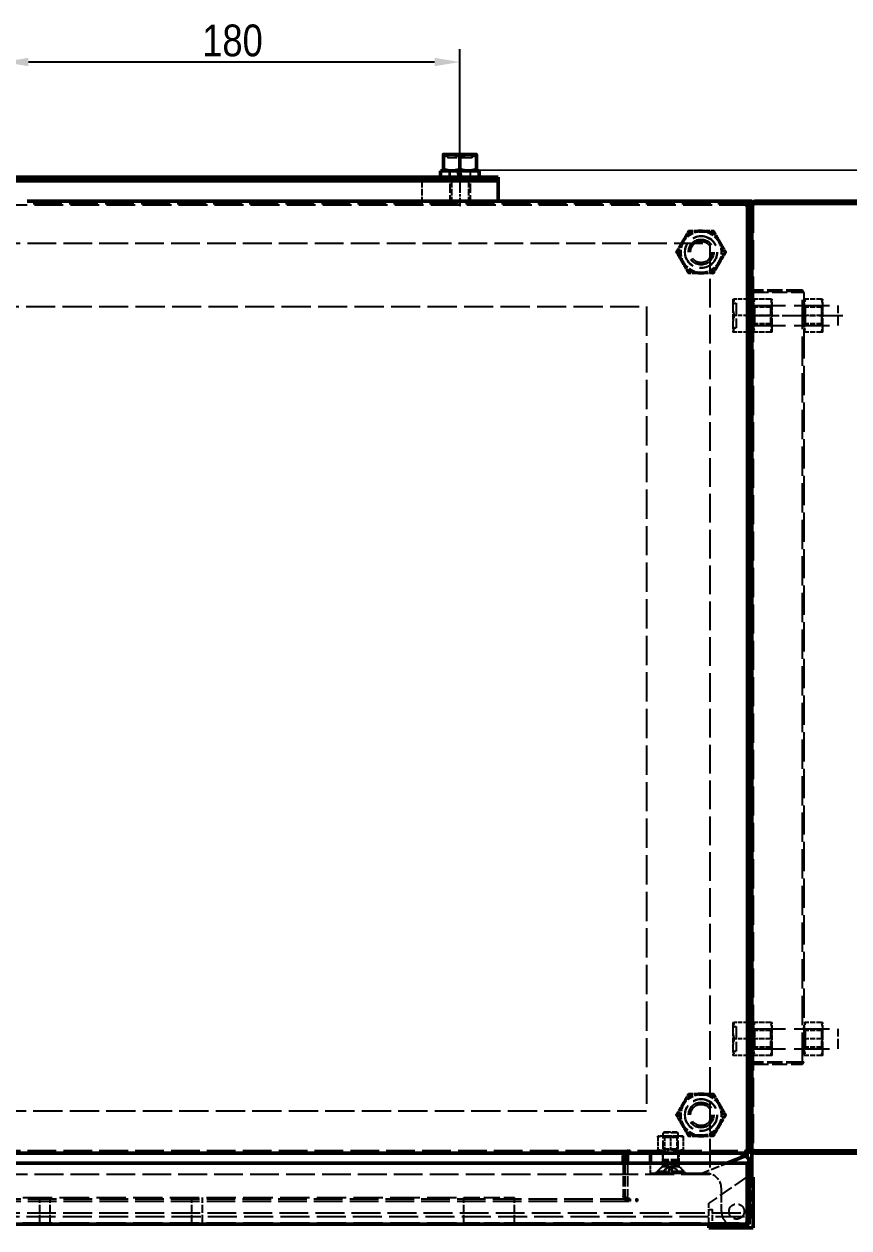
# Model space of a CAD drawing. Header units: millimetres. Extents: x 0 to 19094, y -1 to 2103.
# Drawn here: x 521.2 to 846.1, y 665.2 to 1139.5 of the extents above; entities that cross this region are included whole.
import ezdxf

# ---------------------------------------------------------------- set-up
doc = ezdxf.new("R2010")
doc.units = ezdxf.units.MM
doc.header["$LTSCALE"] = 2.5
doc.linetypes.add('CHAIN', pattern=[0.7087, 0.4724, -0.0591, 0.1181, -0.0591])
doc.linetypes.add('DASHED', pattern=[0.2067, 0.1654, -0.0413])
for name, color, linetype, lineweight in [('Centerline (ANSI)', 7, 'Continuous', 25), ('Co ban', 7, 'Continuous', 50), ('Dimension (ANSI)', 7, 'Continuous', 25)]:
    doc.layers.add(name, color=color, linetype=linetype, lineweight=lineweight)
doc.layers.add('Manh', color=7, linetype='DASHED', lineweight=25, true_color=0x008000)
doc.styles.add('StandardAM_ANSI', font='')
doc.styles.get('StandardAM_ANSI').set_extended_font_data('VNI-Helve-Condense')
doc.dimstyles.new('Default - mm (ANSI)', dxfattribs={"dimscale": 2.5, "dimtxt": 5, "dimasz": 4, "dimexe": 2, "dimexo": 0.5, "dimgap": 0.8, "dimtad": 1, "dimtoh": 1, "dimdec": 0, "dimrnd": 1e-08, "dimzin": 4, "dimdsep": 46, "dimtxsty": 'StandardAM_ANSI', "dimcen": 0.09, "dimdle": 10, "dimclrd": 256, "dimclre": 256, "dimclrt": 256, "dimadec": 1, "dimazin": 1, "dimtfac": 0.61, "dimtofl": 0, "dimtmove": 0, "dimatfit": 3, "dimldrblk": 'DOT', "dimfxl": 1, "dimtolj": 1, "dimtzin": 4, "dimlwd": -1, "dimlwe": -1, "dimarcsym": 0})

# ---------------------------------------------------------------- blocks, each defined once
blk = doc.blocks.new('*D17')
at = {"layer": 'Defpoints', "color": 0, "transparency": 16777216}
for p in [(512.9, 1124.58), (512.9, 1083.14), (692.9, 1083.14)]:
    blk.add_point(p, dxfattribs=at)
at = {"layer": 'Dimension (ANSI)', "transparency": 16777216}
for p, q in [((512.9, 1084.39), (512.9, 1129.58)), ((692.9, 1084.39), (692.9, 1129.58)), ((682.9, 1124.58), (522.9, 1124.58))]:
    blk.add_line(p, q, dxfattribs=at)
for points in [[(522.9, 1126.24), (522.9, 1122.91), (512.9, 1124.58)], [(682.9, 1126.24), (682.9, 1122.91), (692.9, 1124.58)]]:
    blk.add_solid(points, dxfattribs=at)
at = {"layer": 'Dimension (ANSI)', "color": 150, "true_color": 0x0080ff, "transparency": 16777216, "insert": (591.35, 1139.34), "char_height": 12.5, "attachment_point": 1, "style": 'StandardAM_ANSI'}
blk.add_mtext('\\A1;180', dxfattribs=at)
blk = doc.blocks.new('_Dot')
at = {"color": 0, "linetype": 'ByBlock', "lineweight": -2}
blk.add_line((-0.5, 0), (-1, 0), dxfattribs=at)
at = {"color": 0, "linetype": 'ByBlock', "const_width": 0.5}
blk.add_lwpolyline([(-0.25, 0, 1), (0.25, 0, 1)], format="xyb", close=True, dxfattribs=at)

msp = doc.modelspace()

# ---------------------------------------------------------------- linework, layer by layer
at = {"layer": 'Centerline (ANSI)', "linetype": 'CHAIN', "ltscale": 3.410825}
msp.add_line((692.899, 1083.14), (692.899, 1067.79), dxfattribs=at)
at = {"layer": 'Centerline (ANSI)', "linetype": 'CHAIN', "ltscale": 8.113447}
msp.add_line((805.424, 1024.705), (843.774, 1024.705), dxfattribs=at)
at = {"layer": 'Co ban'}
for p, q in [((689.649, 1088.165), (686.399, 1088.165)), ((686.399, 1082.246), (686.399, 1087.584)), ((696.149, 1088.165), (689.649, 1088.165)), ((692.899, 1082.246), (692.899, 1087.584)), ((699.399, 1088.165), (696.149, 1088.165)), ((699.399, 1082.246), (699.399, 1087.584)), ((685.289, 1081.665), (692.158, 1081.665)), ((685.289, 1081.665), (685.289, 1079.205)), ((692.158, 1081.665), (692.591, 1079.205)), ((692.158, 1081.665), (692.773, 1081.665)), ((693.206, 1079.205), (692.773, 1081.665)), ((692.773, 1081.665), (700.509, 1081.665)), ((700.509, 1081.665), (700.509, 1079.205)), ((702.899, 1079.205), (427.733, 1079.205)), ((702.899, 1077.705), (431.955, 1077.705)), ((702.899, 1077.705), (431.955, 1077.705)), ((702.899, 1079.205), (707.899, 1079.205)), ((702.899, 1077.705), (707.899, 1077.705)), ((707.899, 1077.705), (702.899, 1077.705)), ((707.899, 1077.705), (707.899, 1079.205)), ((707.899, 1069.705), (707.899, 1077.705)), ((522.456, 1069.705), (805.899, 1069.705)), ((805.899, 1067.705), (805.899, 1069.705)), ((807.899, 1069.705), (805.899, 1069.705)), ((805.899, 1067.705), (806.192, 1067.705)), ((806.192, 1067.705), (806.192, 696.705)), ((806.899, 1067.705), (806.899, 696.705)), ((806.899, 1067.705), (807.899, 1067.705)), ((807.899, 1068.705), (807.899, 1069.705)), ((808.899, 1068.705), (807.899, 1068.705)), ((807.899, 695.705), (807.899, 1068.705)), ((926.899, 1069.705), (808.899, 1069.705)), ((808.899, 1069.205), (808.899, 1069.705)), ((808.899, 1069.205), (926.899, 1069.205)), ((808.899, 1068.852), (926.899, 1068.852)), ((808.899, 1068.705), (808.899, 1068.852)), ((806.318, 1031.205), (806.192, 1031.205)), ((806.318, 1024.705), (806.192, 1024.705)), ((806.318, 1018.205), (806.192, 1018.205)), ((806.318, 746.205), (806.192, 746.205)), ((806.318, 739.705), (806.192, 739.705)), ((806.318, 733.205), (806.192, 733.205)), ((805.192, 694.705), (310.606, 694.705)), ((757.192, 693.705), (757.192, 690.705)), ((757.899, 693.705), (757.899, 690.705)), ((758.899, 693.705), (758.899, 690.705)), ((767.899, 690.705), (767.899, 694.705)), ((798.007, 690.705), (805.344, 693.617)), ((805.192, 694.705), (805.899, 694.705)), ((805.899, 695.291), (805.899, 694.705)), ((807.899, 688.705), (807.899, 695.705)), ((807.899, 695.705), (808.899, 695.705)), ((808.899, 695.559), (808.899, 695.705)), ((926.899, 695.559), (808.899, 695.559)), ((808.899, 695.205), (926.899, 695.205)), ((808.899, 695.205), (808.899, 694.705)), ((808.899, 694.705), (926.899, 694.705)), ((307.752, 690.705), (806.045, 690.705)), ((806.045, 690.705), (806.045, 667.705)), ((806.399, 667.705), (806.399, 690.705)), ((806.399, 690.705), (806.899, 690.705)), ((806.899, 667.705), (806.899, 690.705)), ((807.899, 688.705), (807.899, 685.205)), ((806.045, 685.205), (806.399, 685.205)), ((808.399, 685.205), (806.899, 685.205)), ((808.399, 665.205), (808.399, 685.205)), ((805.899, 666.705), (307.899, 666.705)), ((790.899, 666.705), (790.899, 665.205)), ((790.899, 665.205), (808.399, 665.205)), ((806.045, 667.705), (805.899, 667.705)), ((805.899, 666.705), (805.899, 667.705)), ((806.899, 666.705), (805.899, 666.705)), ((806.399, 667.705), (806.899, 667.705)), ((806.899, 667.705), (806.899, 666.705))]:
    msp.add_line(p, q, dxfattribs=at)
for centre, radius, start, end in [((805.899, 1067.705), 2, 0, 90), ((805.899, 1067.705), 1, 0, 90), ((808.899, 1068.705), 1, 90, 180), ((808.899, 1068.705), 0.5, 90, 180), ((759.899, 693.705), 2, 155.4434, 180), ((801.899, 688.705), 6, 54.95857, 90), ((801.899, 688.705), 6, 0, 54.95857), ((805.899, 696.705), 1, 279.36554, 0), ((808.899, 695.705), 1, 180, 270), ((808.899, 695.705), 0.5, 180, 270), ((805.899, 667.705), 0.5, 270, 0), ((805.899, 667.705), 1, 270, 0)]:
    msp.add_arc(centre, radius, start, end, dxfattribs=at)
for points in [[(686.399, 1087.584), (686.399, 1088.165), (686.399, 1088.165)], [(689.649, 1088.165), (688.141, 1088.165), (686.399, 1087.584)], [(692.899, 1087.584), (691.157, 1088.165), (689.649, 1088.165)], [(696.149, 1088.165), (694.641, 1088.165), (692.899, 1087.584)], [(699.399, 1087.584), (697.657, 1088.165), (696.149, 1088.165)], [(699.399, 1088.165), (699.399, 1088.165), (699.399, 1087.584)], [(686.399, 1082.246), (688.141, 1081.665), (689.649, 1081.665)], [(686.399, 1081.665), (686.399, 1081.665), (686.399, 1082.246)], [(689.649, 1081.665), (691.157, 1081.665), (692.899, 1082.246)], [(692.899, 1082.246), (694.641, 1081.665), (696.149, 1081.665)], [(696.149, 1081.665), (697.657, 1081.665), (699.399, 1082.246)], [(699.399, 1082.246), (699.399, 1081.665), (699.399, 1081.665)], [(806.318, 1031.205), (806.899, 1031.205), (806.899, 1031.205)], [(806.899, 1027.955), (806.899, 1029.463), (806.318, 1031.205)], [(806.318, 1024.705), (806.899, 1026.447), (806.899, 1027.955)], [(806.899, 1021.455), (806.899, 1022.963), (806.318, 1024.705)], [(806.318, 1018.205), (806.899, 1019.947), (806.899, 1021.455)], [(806.899, 1018.205), (806.899, 1018.205), (806.318, 1018.205)], [(806.318, 746.205), (806.899, 746.205), (806.899, 746.205)], [(806.899, 742.955), (806.899, 744.463), (806.318, 746.205)], [(806.318, 739.705), (806.899, 741.447), (806.899, 742.955)], [(806.899, 736.455), (806.899, 737.963), (806.318, 739.705)], [(806.318, 733.205), (806.899, 734.947), (806.899, 736.455)], [(806.899, 733.205), (806.899, 733.205), (806.318, 733.205)]]:
    msp.add_rational_spline(points, [1, 1.0379548493, 1], degree=2, dxfattribs=at)
for points, knots in [([(757.192, 693.705), (757.192, 694.098), (757.7, 694.478), (758.425, 694.629), (758.667, 694.679), (758.929, 694.705), (759.192, 694.705)], [-3.1415927, -3.1415927, -3.1415927, -3.1415927, -1.9641934, -1.9641934, -1.9641934, -1.5707963, -1.5707963, -1.5707963, -1.5707963]), ([(758.899, 693.705), (758.899, 694.098), (759.153, 694.478), (759.516, 694.629), (759.637, 694.679), (759.768, 694.705), (759.899, 694.705)], [-3.1415927, -3.1415927, -3.1415927, -3.1415927, -1.9641934, -1.9641934, -1.9641934, -1.5707963, -1.5707963, -1.5707963, -1.5707963]), ([(806.192, 696.705), (806.192, 695.959), (805.964, 695.231), (805.628, 694.906), (805.493, 694.774), (805.342, 694.705), (805.192, 694.705)], [0, 0, 0, 0, 1.1192119, 1.1192119, 1.1192119, 1.5707963, 1.5707963, 1.5707963, 1.5707963]), ([(805.899, 694.705), (806.645, 694.705), (807.373, 695.161), (807.698, 695.832), (807.83, 696.103), (807.899, 696.404), (807.899, 696.705)], [-1.5707963, -1.5707963, -1.5707963, -1.5707963, -0.4515844, -0.4515844, -0.4515844, 0, 0, 0, 0])]:
    msp.add_open_spline(points, degree=3, knots=knots, dxfattribs=at)
at = {"layer": 'Manh', "ltscale": 0.990342}
for p, q in [((688.024, 1088.165), (688.024, 1086.865)), ((697.774, 1088.165), (697.774, 1086.865)), ((800.399, 1029.58), (801.699, 1029.58)), ((800.399, 1019.83), (801.699, 1019.83)), ((800.399, 744.58), (801.699, 744.58)), ((800.399, 734.83), (801.699, 734.83))]:
    msp.add_line(p, q, dxfattribs=at)
at = {"layer": 'Manh', "ltscale": 11.668273}
for p, q in [((697.774, 1086.865), (688.024, 1086.865)), ((801.699, 1029.58), (801.699, 1019.83)), ((801.699, 744.58), (801.699, 734.83))]:
    msp.add_line(p, q, dxfattribs=at)
at = {"layer": 'Manh', "ltscale": 1.874121}
for p, q in [((688.719, 1079.205), (688.719, 1081.665)), ((697.079, 1079.205), (697.079, 1081.665))]:
    msp.add_line(p, q, dxfattribs=at)
at = {"layer": 'Manh', "ltscale": 1.142718}
for p, q in [((523.899, 1077.705), (523.899, 1079.205)), ((616.899, 1077.705), (616.899, 1079.205)), ((638.899, 1077.705), (638.899, 1079.205)), ((688.649, 1077.705), (688.649, 1079.205)), ((697.149, 1077.705), (697.149, 1079.205)), ((790.899, 672.455), (792.399, 672.455))]:
    msp.add_line(p, q, dxfattribs=at)
at = {"layer": 'Manh', "ltscale": 6.094929}
for p, q in [((677.899, 1077.705), (677.899, 1069.705)), ((689.575, 1077.705), (689.575, 1069.705)), ((696.222, 1077.705), (696.222, 1069.705))]:
    msp.add_line(p, q, dxfattribs=at)
at = {"layer": 'Manh', "ltscale": 8.837692}
for p, q in [((688.899, 1081.265), (688.899, 1069.665)), ((696.899, 1081.265), (696.899, 1069.665))]:
    msp.add_line(p, q, dxfattribs=at)
at = {"layer": 'Manh', "ltscale": 27.479439}
for p, q in [((806.399, 1068.205), (309.399, 1068.205)), ((309.399, 671.205), (806.399, 671.205))]:
    msp.add_line(p, q, dxfattribs=at)
at = {"layer": 'Manh', "ltscale": 27.482344}
msp.add_line((805.899, 1068.705), (521.869, 1068.705), dxfattribs=at)
at = {"layer": 'Manh', "ltscale": 0.761779}
for p, q in [((653.389, 1068.705), (653.389, 1069.705)), ((677.899, 1069.705), (677.899, 1068.705)), ((687.389, 1068.705), (687.389, 1069.705)), ((806.899, 1028.955), (807.899, 1028.955)), ((806.899, 1020.455), (807.899, 1020.455)), ((806.899, 743.955), (807.899, 743.955)), ((806.899, 735.455), (807.899, 735.455)), ((806.899, 735.264), (807.899, 735.264)), ((806.899, 735.205), (807.899, 735.205)), ((806.899, 700.205), (807.899, 700.205)), ((806.899, 700.146), (807.899, 700.146)), ((759.192, 694.705), (759.192, 695.705)), ((759.899, 695.705), (759.899, 694.705)), ((772.649, 695.705), (772.649, 694.705)), ((779.149, 695.705), (779.149, 694.705)), ((805.192, 695.705), (805.192, 694.705)), ((805.899, 695.705), (805.192, 695.705)), ((759.192, 676.705), (759.192, 675.705)), ((759.899, 676.705), (759.899, 675.705)), ((762.192, 676.705), (762.192, 675.705)), ((762.192, 676.705), (762.899, 676.705)), ((762.192, 675.705), (762.899, 675.705)), ((762.899, 676.705), (762.899, 675.705))]:
    msp.add_line(p, q, dxfattribs=at)
at = {"layer": 'Manh', "ltscale": 9.57395}
for p, q in [((688.899, 1069.665), (696.899, 1069.665)), ((841.899, 1020.705), (841.899, 1028.705)), ((841.899, 735.705), (841.899, 743.705))]:
    msp.add_line(p, q, dxfattribs=at)
at = {"layer": 'Manh', "ltscale": 28.097206}
msp.add_line((806.399, 690.705), (806.399, 1068.205), dxfattribs=at)
at = {"layer": 'Manh', "ltscale": 27.762272}
msp.add_line((808.399, 1068.705), (808.399, 695.705), dxfattribs=at)
at = {"layer": 'Manh', "ltscale": 27.385612}
for p, q in [((324.399, 1053.205), (791.399, 1053.205)), ((791.399, 686.205), (324.399, 686.205))]:
    msp.add_line(p, q, dxfattribs=at)
at = {"layer": 'Manh', "ltscale": 27.315693}
msp.add_line((791.399, 1053.205), (791.399, 686.205), dxfattribs=at)
at = {"layer": 'Manh', "ltscale": 14.475595}
for p, q in [((827.399, 1034.705), (808.399, 1034.705)), ((827.399, 1034.205), (808.399, 1034.205)), ((808.399, 1033.852), (827.399, 1033.852)), ((827.399, 730.559), (808.399, 730.559)), ((827.399, 730.205), (808.399, 730.205)), ((808.399, 729.705), (827.399, 729.705))]:
    msp.add_line(p, q, dxfattribs=at)
at = {"layer": 'Manh', "ltscale": 0.380839}
for p, q in [((827.399, 1034.205), (827.399, 1034.705)), ((808.399, 1028.955), (807.899, 1028.955)), ((828.399, 1028.955), (827.899, 1028.955)), ((808.399, 1020.455), (807.899, 1020.455)), ((828.399, 1020.455), (827.899, 1020.455)), ((808.399, 743.955), (807.899, 743.955)), ((828.399, 743.955), (827.899, 743.955)), ((808.399, 735.455), (807.899, 735.455)), ((808.399, 735.264), (807.899, 735.264)), ((808.399, 735.205), (807.899, 735.205)), ((828.399, 735.455), (827.899, 735.455)), ((827.399, 730.205), (827.399, 729.705)), ((808.399, 700.205), (807.899, 700.205)), ((808.399, 700.146), (807.899, 700.146)), ((806.399, 685.205), (806.899, 685.205)), ((524.399, 666.705), (524.399, 667.205)), ((589.399, 666.705), (589.399, 667.205)), ((609.399, 666.705), (609.399, 667.205)), ((611.649, 667.205), (611.649, 666.705)), ((617.149, 667.205), (617.149, 666.705)), ((626.399, 667.205), (626.399, 666.705)), ((630.399, 667.205), (630.399, 666.705)), ((790.899, 666.705), (790.899, 667.205))]:
    msp.add_line(p, q, dxfattribs=at)
at = {"layer": 'Manh', "ltscale": 5.185843}
for p, q in [((800.399, 1031.205), (800.399, 1027.955)), ((815.899, 1027.955), (815.899, 1031.205)), ((835.899, 1027.955), (835.899, 1031.205)), ((800.399, 1027.955), (800.399, 1021.455)), ((815.899, 1021.455), (815.899, 1027.955)), ((835.899, 1021.455), (835.899, 1027.955)), ((800.399, 1021.455), (800.399, 1018.205)), ((815.899, 1018.205), (815.899, 1021.455)), ((835.899, 1018.205), (835.899, 1021.455)), ((800.399, 746.205), (800.399, 742.955)), ((815.899, 742.955), (815.899, 746.205)), ((835.899, 742.955), (835.899, 746.205)), ((800.399, 742.955), (800.399, 736.455)), ((815.899, 736.455), (815.899, 742.955)), ((835.899, 736.455), (835.899, 742.955)), ((800.399, 736.455), (800.399, 733.205)), ((815.899, 733.205), (815.899, 736.455)), ((835.899, 733.205), (835.899, 736.455))]:
    msp.add_line(p, q, dxfattribs=at)
at = {"layer": 'Manh', "ltscale": 3.971068}
for p, q in [((806.192, 1031.205), (800.979, 1031.205)), ((806.192, 1024.705), (800.979, 1024.705)), ((806.192, 1018.205), (800.979, 1018.205)), ((806.192, 746.205), (800.979, 746.205)), ((806.192, 739.705), (800.979, 739.705)), ((806.192, 733.205), (800.979, 733.205))]:
    msp.add_line(p, q, dxfattribs=at)
at = {"layer": 'Manh', "ltscale": 4.829362}
for p, q in [((815.318, 1031.205), (808.979, 1031.205)), ((835.318, 1031.205), (828.979, 1031.205)), ((815.318, 1024.705), (808.979, 1024.705)), ((835.318, 1024.705), (828.979, 1024.705)), ((815.318, 1018.205), (808.979, 1018.205)), ((835.318, 1018.205), (828.979, 1018.205)), ((815.318, 746.205), (808.979, 746.205)), ((835.318, 746.205), (828.979, 746.205)), ((815.318, 739.705), (808.979, 739.705)), ((835.318, 739.705), (828.979, 739.705)), ((815.318, 733.205), (808.979, 733.205)), ((835.318, 733.205), (828.979, 733.205))]:
    msp.add_line(p, q, dxfattribs=at)
at = {"layer": 'Manh', "ltscale": 0.111475}
for p, q in [((827.399, 1033.852), (827.399, 1033.705)), ((827.399, 730.705), (827.399, 730.559))]:
    msp.add_line(p, q, dxfattribs=at)
at = {"layer": 'Manh', "ltscale": 1.196656}
for p, q in [((828.399, 1033.705), (827.399, 1033.705)), ((827.399, 730.705), (828.399, 730.705))]:
    msp.add_line(p, q, dxfattribs=at)
at = {"layer": 'Manh', "ltscale": 27.921764}
for p, q in [((827.899, 730.705), (827.899, 1033.705)), ((828.399, 1033.705), (828.399, 730.705))]:
    msp.add_line(p, q, dxfattribs=at)
at = {"layer": 'Manh', "ltscale": 27.826435}
for p, q in [((349.399, 1028.205), (766.399, 1028.205)), ((766.399, 711.205), (349.399, 711.205))]:
    msp.add_line(p, q, dxfattribs=at)
at = {"layer": 'Manh', "ltscale": 27.884066}
msp.add_line((766.399, 1028.205), (766.399, 711.205), dxfattribs=at)
at = {"layer": 'Manh', "ltscale": 33.47847}
for p, q in [((807.299, 1028.705), (841.899, 1028.705)), ((807.299, 1020.705), (841.899, 1020.705)), ((807.299, 743.705), (841.899, 743.705)), ((807.299, 735.705), (841.899, 735.705))]:
    msp.add_line(p, q, dxfattribs=at)
at = {"layer": 'Manh', "ltscale": 0.673312}
for p, q in [((809.024, 1028.029), (808.399, 1028.654)), ((815.274, 1028.029), (815.899, 1028.654)), ((829.024, 1028.029), (828.399, 1028.654)), ((835.274, 1028.029), (835.899, 1028.654)), ((809.024, 1021.382), (808.399, 1020.757)), ((815.274, 1021.382), (815.899, 1020.757)), ((829.024, 1021.382), (828.399, 1020.757)), ((835.274, 1021.382), (835.899, 1020.757)), ((809.024, 743.029), (808.399, 743.654)), ((815.274, 743.029), (815.899, 743.654)), ((829.024, 743.029), (828.399, 743.654)), ((835.274, 743.029), (835.899, 743.654)), ((809.024, 736.382), (808.399, 735.757)), ((815.274, 736.382), (815.899, 735.757)), ((829.024, 736.382), (828.399, 735.757)), ((835.274, 736.382), (835.899, 735.757))]:
    msp.add_line(p, q, dxfattribs=at)
at = {"layer": 'Manh', "ltscale": 7.954738}
for p, q in [((809.024, 1021.382), (809.024, 1028.029)), ((815.274, 1028.029), (815.274, 1021.382)), ((829.024, 1021.382), (829.024, 1028.029)), ((835.274, 1028.029), (835.274, 1021.382)), ((809.024, 736.382), (809.024, 743.029)), ((815.274, 743.029), (815.274, 736.382)), ((829.024, 736.382), (829.024, 743.029)), ((835.274, 743.029), (835.274, 736.382))]:
    msp.add_line(p, q, dxfattribs=at)
at = {"layer": 'Manh', "ltscale": 4.761642}
for p, q in [((815.274, 1028.029), (809.024, 1028.029)), ((835.274, 1028.029), (829.024, 1028.029)), ((815.274, 1021.382), (809.024, 1021.382)), ((835.274, 1021.382), (829.024, 1021.382)), ((815.274, 743.029), (809.024, 743.029)), ((835.274, 743.029), (829.024, 743.029)), ((815.274, 736.382), (809.024, 736.382)), ((835.274, 736.382), (829.024, 736.382))]:
    msp.add_line(p, q, dxfattribs=at)
at = {"layer": 'Manh', "ltscale": 0.52244}
for p, q in [((773.512, 703.012), (772.899, 702.705)), ((778.285, 703.012), (778.899, 702.705)), ((773.206, 691.398), (772.899, 692.012)), ((778.592, 691.398), (778.899, 692.012))]:
    msp.add_line(p, q, dxfattribs=at)
at = {"layer": 'Manh', "ltscale": 7.180437}
for p, q in [((778.899, 702.705), (772.899, 702.705)), ((778.899, 692.012), (772.899, 692.012))]:
    msp.add_line(p, q, dxfattribs=at)
at = {"layer": 'Manh', "ltscale": 8.146878}
for p, q in [((772.899, 692.012), (772.899, 702.705)), ((778.899, 692.012), (778.899, 702.705))]:
    msp.add_line(p, q, dxfattribs=at)
at = {"layer": 'Manh', "ltscale": 5.712137}
msp.add_line((773.512, 703.012), (778.285, 703.012), dxfattribs=at)
at = {"layer": 'Manh', "ltscale": 3.989087}
for p, q in [((773.399, 701.405), (770.899, 701.405)), ((778.399, 701.405), (773.399, 701.405)), ((780.899, 701.405), (778.399, 701.405))]:
    msp.add_line(p, q, dxfattribs=at)
at = {"layer": 'Manh', "ltscale": 3.662126}
for p, q in [((770.899, 700.958), (770.899, 696.152)), ((775.899, 700.958), (775.899, 696.152)), ((780.899, 700.958), (780.899, 696.152))]:
    msp.add_line(p, q, dxfattribs=at)
at = {"layer": 'Manh', "ltscale": 0.53863}
for p, q in [((773.44, 700.905), (772.94, 701.405)), ((778.357, 700.905), (778.857, 701.405)), ((773.44, 696.205), (772.94, 695.705)), ((778.357, 696.205), (778.857, 695.705))]:
    msp.add_line(p, q, dxfattribs=at)
at = {"layer": 'Manh', "ltscale": 5.88435}
for p, q in [((773.44, 700.905), (778.357, 700.905)), ((778.357, 696.205), (773.44, 696.205))]:
    msp.add_line(p, q, dxfattribs=at)
at = {"layer": 'Manh', "ltscale": 3.58073}
for p, q in [((773.44, 700.905), (773.44, 696.205)), ((778.357, 700.905), (778.357, 696.205))]:
    msp.add_line(p, q, dxfattribs=at)
at = {"layer": 'Manh', "ltscale": 27.345955}
msp.add_line((310.606, 695.705), (805.192, 695.705), dxfattribs=at)
at = {"layer": 'Manh', "ltscale": 3.999763}
for p, q in [((772.649, 694.705), (772.649, 689.455)), ((779.149, 694.705), (779.149, 689.455))]:
    msp.add_line(p, q, dxfattribs=at)
at = {"layer": 'Manh', "ltscale": 0.31548}
msp.add_line((805.899, 695.705), (805.899, 695.291), dxfattribs=at)
at = {"layer": 'Manh', "ltscale": 9.904323}
for p, q in [((757.192, 690.705), (757.192, 677.705)), ((757.899, 690.705), (757.899, 677.705)), ((758.899, 690.705), (758.899, 677.705))]:
    msp.add_line(p, q, dxfattribs=at)
at = {"layer": 'Manh', "ltscale": 3.047415}
msp.add_line((767.899, 686.705), (767.899, 690.705), dxfattribs=at)
at = {"layer": 'Manh', "ltscale": 2.962913}
for p, q in [((772.649, 689.455), (769.899, 686.705)), ((779.149, 689.455), (781.899, 686.705))]:
    msp.add_line(p, q, dxfattribs=at)
at = {"layer": 'Manh', "ltscale": 2.754667}
for p, q in [((773.206, 690.012), (770.649, 687.455)), ((778.592, 690.012), (781.149, 687.455))]:
    msp.add_line(p, q, dxfattribs=at)
at = {"layer": 'Manh', "ltscale": 7.778815}
msp.add_line((772.649, 689.455), (779.149, 689.455), dxfattribs=at)
at = {"layer": 'Manh', "ltscale": 0.841808}
for p, q in [((773.418, 688.152), (772.924, 687.164)), ((778.38, 688.152), (778.873, 687.164))]:
    msp.add_line(p, q, dxfattribs=at)
at = {"layer": 'Manh', "ltscale": 6.446287}
for p, q in [((778.592, 691.398), (773.206, 691.398)), ((778.592, 690.012), (773.206, 690.012))]:
    msp.add_line(p, q, dxfattribs=at)
at = {"layer": 'Manh', "ltscale": 1.056283}
for p, q in [((773.206, 690.012), (773.206, 691.398)), ((778.592, 690.012), (778.592, 691.398))]:
    msp.add_line(p, q, dxfattribs=at)
at = {"layer": 'Manh', "ltscale": 2.140947}
for q in [(773.418, 688.152), (778.38, 688.152)]:
    msp.add_line((775.899, 689.472), q, dxfattribs=at)
at = {"layer": 'Manh', "ltscale": 0.420491}
for p, q in [((773.479, 688.152), (773.418, 688.152)), ((778.38, 688.152), (778.319, 688.152))]:
    msp.add_line(p, q, dxfattribs=at)
at = {"layer": 'Manh', "ltscale": 0.841082}
msp.add_line((776.446, 688.152), (775.351, 688.152), dxfattribs=at)
at = {"layer": 'Manh', "ltscale": 1.487143}
for p, q in [((775.354, 687.012), (775.524, 688.956)), ((776.444, 687.012), (776.273, 688.956))]:
    msp.add_line(p, q, dxfattribs=at)
at = {"layer": 'Manh', "ltscale": 8.259859}
msp.add_line((787.93, 686.705), (798.007, 690.705), dxfattribs=at)
at = {"layer": 'Manh', "ltscale": 15.261422}
msp.add_line((787.93, 686.705), (767.899, 686.705), dxfattribs=at)
at = {"layer": 'Manh', "ltscale": 12.56584}
for p, q in [((781.149, 687.455), (770.649, 687.455)), ((781.149, 687.012), (770.649, 687.012))]:
    msp.add_line(p, q, dxfattribs=at)
at = {"layer": 'Manh', "ltscale": 0.337622}
for p, q in [((770.649, 687.012), (770.649, 687.455)), ((781.149, 687.012), (781.149, 687.455))]:
    msp.add_line(p, q, dxfattribs=at)
at = {"layer": 'Manh', "ltscale": 1.499708}
msp.add_line((789.899, 686.705), (787.93, 686.705), dxfattribs=at)
at = {"layer": 'Manh', "ltscale": 13.739542}
msp.add_line((805.719, 685.205), (790.899, 674.93), dxfattribs=at)
at = {"layer": 'Manh', "ltscale": 0.248257}
msp.add_line((805.719, 685.205), (806.045, 685.205), dxfattribs=at)
at = {"layer": 'Manh', "ltscale": 10.285262}
msp.add_line((807.899, 685.205), (807.899, 671.705), dxfattribs=at)
at = {"layer": 'Manh', "ltscale": 6.856808}
msp.add_line((795.899, 671.705), (795.899, 680.705), dxfattribs=at)
at = {"layer": 'Manh', "ltscale": 27.264954}
for p, q in [((353.606, 676.705), (762.192, 676.705)), ((353.606, 675.705), (762.192, 675.705))]:
    msp.add_line(p, q, dxfattribs=at)
at = {"layer": 'Manh', "ltscale": 28.009066}
for p, q in [((419.399, 677.205), (694.399, 677.205)), ((419.399, 667.205), (694.399, 667.205))]:
    msp.add_line(p, q, dxfattribs=at)
at = {"layer": 'Manh', "ltscale": 7.618686}
for p, q in [((527.332, 667.205), (527.332, 677.205)), ((531.466, 667.205), (531.466, 677.205)), ((587.332, 667.205), (587.332, 677.205)), ((591.466, 667.205), (591.466, 677.205)), ((694.399, 667.205), (694.399, 677.205)), ((714.399, 667.205), (714.399, 677.205))]:
    msp.add_line(p, q, dxfattribs=at)
at = {"layer": 'Manh', "ltscale": 15.237473}
for p, q in [((694.399, 677.205), (714.399, 677.205)), ((694.399, 667.205), (714.399, 667.205))]:
    msp.add_line(p, q, dxfattribs=at)
at = {"layer": 'Manh', "ltscale": 6.266366}
msp.add_line((790.899, 666.705), (790.899, 674.93), dxfattribs=at)
at = {"layer": 'Manh', "ltscale": 27.645311}
msp.add_line((307.899, 669.705), (807.899, 669.705), dxfattribs=at)
at = {"layer": 'Manh', "ltscale": 5.52352}
msp.add_line((792.399, 665.205), (792.399, 672.455), dxfattribs=at)
at = {"layer": 'Manh', "ltscale": 1.523657}
msp.add_line((807.899, 669.705), (807.899, 671.705), dxfattribs=at)
at = {"layer": 'Manh', "ltscale": 29.51137}
msp.add_line((714.399, 667.205), (805.899, 667.205), dxfattribs=at)
at = {"layer": 'Manh', "ltscale": 25.837965}
for centre in [(787.899, 1049.705), (787.899, 709.705)]:
    msp.add_circle(centre, 6.375, dxfattribs=at)
at = {"layer": 'Manh', "ltscale": 25.331339}
for centre in [(787.899, 1049.705), (787.899, 709.705)]:
    msp.add_circle(centre, 6.25, dxfattribs=at)
at = {"layer": 'Manh', "ltscale": 30.397606}
for centre in [(787.899, 1049.705), (787.899, 709.705)]:
    msp.add_circle(centre, 5, dxfattribs=at)
at = {"layer": 'Manh', "ltscale": 30.020676}
for centre in [(787.899, 1049.705), (787.899, 709.705)]:
    msp.add_circle(centre, 4.938, dxfattribs=at)
at = {"layer": 'Manh', "ltscale": 25.461035}
for centre in [(787.899, 1049.705), (787.899, 709.705)]:
    msp.add_circle(centre, 4.188, dxfattribs=at)
at = {"layer": 'Manh', "ltscale": 14.360974}
msp.add_circle((801.899, 671.705), 3, dxfattribs=at)
at = {"layer": 'Manh', "ltscale": 0.478602}
for centre, start, end in [((688.499, 1081.265), 0, 90), ((697.299, 1081.265), 90, 180), ((807.299, 1029.105), 180, 270), ((807.299, 1020.305), 90, 180), ((807.299, 744.105), 180, 270), ((807.299, 735.305), 90, 180)]:
    msp.add_arc(centre, 0.4, start, end, dxfattribs=at)
at = {"layer": 'Manh', "ltscale": 6.781518}
for centre, start, end in [((787.899, 1049.705), 89.79816, 149.79816), ((787.899, 1049.705), 29.79816, 89.79816), ((787.899, 1049.705), 149.79816, 209.79816), ((787.899, 1049.705), 329.79816, 29.79816), ((787.899, 1049.705), 209.79816, 269.79816), ((787.899, 1049.705), 269.79816, 329.79816), ((787.899, 709.705), 89.79816, 149.79816), ((787.899, 709.705), 29.79816, 89.79816), ((787.899, 709.705), 149.79816, 209.79816), ((787.899, 709.705), 329.79816, 29.79816), ((787.899, 709.705), 209.79816, 269.79816), ((787.899, 709.705), 269.79816, 329.79816)]:
    msp.add_arc(centre, 8.5, start, end, dxfattribs=at)
at = {"layer": 'Manh', "ltscale": 6.382599}
for centre, start, end in [((787.899, 1049.705), 149.79816, 209.79816), ((787.899, 1049.705), 89.79816, 149.79816), ((787.899, 1049.705), 29.79816, 89.79816), ((787.899, 1049.705), 329.79816, 29.79816), ((787.899, 1049.705), 209.79816, 269.79816), ((787.899, 1049.705), 269.79816, 329.79816), ((787.899, 709.705), 89.79816, 149.79816), ((787.899, 709.705), 29.79816, 89.79816), ((787.899, 709.705), 149.79816, 209.79816), ((787.899, 709.705), 329.79816, 29.79816), ((787.899, 709.705), 209.79816, 269.79816), ((787.899, 709.705), 269.79816, 329.79816)]:
    msp.add_arc(centre, 8, start, end, dxfattribs=at)
at = {"layer": 'Manh', "ltscale": 1.196656}
for centre, start, end in [((827.399, 1033.705), 0, 90), ((827.399, 730.705), 270, 0)]:
    msp.add_arc(centre, 1, start, end, dxfattribs=at)
at = {"layer": 'Manh', "ltscale": 0.598278}
for centre, start, end in [((827.399, 1033.705), 0, 90), ((827.399, 730.705), 270, 0)]:
    msp.add_arc(centre, 0.5, start, end, dxfattribs=at)
at = {"layer": 'Manh', "ltscale": 2.910427}
for centre, start, end in [((759.192, 693.705), 90, 180), ((759.192, 677.705), 180, 270), ((759.899, 677.705), 180, 270)]:
    msp.add_arc(centre, 2, start, end, dxfattribs=at)
at = {"layer": 'Manh', "ltscale": 2.238558}
msp.add_arc((759.899, 693.705), 2, 90, 155.4434, dxfattribs=at)
at = {"layer": 'Manh', "ltscale": 1.455164}
msp.add_arc((805.192, 696.705), 1, 270, 0, dxfattribs=at)
at = {"layer": 'Manh', "ltscale": 0.17563}
msp.add_arc((805.899, 696.705), 1, 270, 279.36554, dxfattribs=at)
at = {"layer": 'Manh', "ltscale": 0.23126}
for centre, start, end in [((772.679, 687.286), 270, 333.5), ((779.118, 687.286), 206.5, 270)]:
    msp.add_arc(centre, 0.274, start, end, dxfattribs=at)
at = {"layer": 'Manh', "ltscale": 7.180437}
msp.add_arc((789.899, 680.705), 6, 0, 90, dxfattribs=at)
at = {"layer": 'Manh', "ltscale": 14.360974}
msp.add_arc((801.899, 671.705), 6, 180, 0, dxfattribs=at)
at = {"layer": 'Manh', "ltscale": 3.796112}
for points in [[(780.553, 1053.981), (781.698, 1055.949), (783.021, 1058.222)], [(783.021, 1058.222), (785.651, 1058.213), (787.929, 1058.205)], [(787.929, 1058.205), (790.206, 1058.197), (792.836, 1058.188)], [(792.836, 1058.188), (794.143, 1055.906), (795.275, 1053.929)], [(778.084, 1049.74), (779.407, 1052.013), (780.553, 1053.981)], [(795.275, 1053.929), (796.407, 1051.953), (797.714, 1049.67)], [(780.523, 1045.481), (779.391, 1047.457), (778.084, 1049.74)], [(797.714, 1049.67), (796.391, 1047.398), (795.245, 1045.429)], [(782.961, 1041.222), (781.655, 1043.505), (780.523, 1045.481)], [(795.245, 1045.429), (794.099, 1043.461), (792.776, 1041.188)], [(787.869, 1041.205), (785.591, 1041.213), (782.961, 1041.222)], [(792.776, 1041.188), (790.146, 1041.197), (787.869, 1041.205)], [(780.553, 713.981), (781.698, 715.949), (783.021, 718.222)], [(783.021, 718.222), (785.651, 718.213), (787.929, 718.205)], [(787.929, 718.205), (790.206, 718.197), (792.836, 718.188)], [(792.836, 718.188), (794.143, 715.906), (795.275, 713.929)], [(778.084, 709.74), (779.407, 712.013), (780.553, 713.981)], [(795.275, 713.929), (796.407, 711.953), (797.714, 709.67)], [(780.523, 705.481), (779.391, 707.457), (778.084, 709.74)], [(797.714, 709.67), (796.391, 707.398), (795.245, 705.429)], [(782.961, 701.222), (781.655, 703.505), (780.523, 705.481)], [(795.245, 705.429), (794.099, 703.461), (792.776, 701.188)], [(787.869, 701.205), (785.591, 701.213), (782.961, 701.222)], [(792.776, 701.188), (790.146, 701.197), (787.869, 701.205)]]:
    msp.add_rational_spline(points, [1, 1.0379548493, 1], degree=2, dxfattribs=at)
at = {"layer": 'Manh', "ltscale": 3.572805}
for points in [[(778.661, 1049.738), (779.906, 1051.877), (780.985, 1053.729)], [(780.985, 1053.729), (782.063, 1055.582), (783.308, 1057.721)], [(783.308, 1057.721), (785.783, 1057.713), (787.927, 1057.705)], [(787.927, 1057.705), (790.071, 1057.697), (792.546, 1057.689)], [(792.546, 1057.689), (793.776, 1055.541), (794.841, 1053.681)], [(794.841, 1053.681), (795.906, 1051.82), (797.136, 1049.673)], [(780.957, 1045.729), (779.891, 1047.59), (778.661, 1049.738)], [(797.136, 1049.673), (795.891, 1047.533), (794.813, 1045.681)], [(783.252, 1041.721), (782.022, 1043.869), (780.957, 1045.729)], [(794.813, 1045.681), (793.735, 1043.828), (792.489, 1041.689)], [(787.871, 1041.705), (785.727, 1041.713), (783.252, 1041.721)], [(792.489, 1041.689), (790.014, 1041.698), (787.871, 1041.705)], [(780.985, 713.729), (782.063, 715.582), (783.308, 717.721)], [(783.308, 717.721), (785.783, 717.713), (787.927, 717.705)], [(787.927, 717.705), (790.071, 717.697), (792.546, 717.689)], [(792.546, 717.689), (793.776, 715.541), (794.841, 713.681)], [(778.661, 709.738), (779.906, 711.877), (780.985, 713.729)], [(794.841, 713.681), (795.906, 711.82), (797.136, 709.673)], [(780.957, 705.729), (779.891, 707.59), (778.661, 709.738)], [(797.136, 709.673), (795.891, 707.533), (794.813, 705.681)], [(783.252, 701.721), (782.022, 703.869), (780.957, 705.729)], [(794.813, 705.681), (793.735, 703.828), (792.489, 701.689)], [(787.871, 701.705), (785.727, 701.713), (783.252, 701.721)], [(792.489, 701.689), (790.014, 701.698), (787.871, 701.705)]]:
    msp.add_rational_spline(points, [1, 1.0379548493, 1], degree=2, dxfattribs=at)
at = {"layer": 'Manh', "ltscale": 2.902885}
for points in [[(800.399, 1031.205), (800.399, 1031.205), (800.979, 1031.205)], [(800.979, 1031.205), (800.399, 1029.463), (800.399, 1027.955)], [(808.399, 1031.205), (808.399, 1031.205), (808.979, 1031.205)], [(808.979, 1031.205), (808.399, 1029.463), (808.399, 1027.955)], [(815.318, 1031.205), (815.899, 1031.205), (815.899, 1031.205)], [(815.899, 1027.955), (815.899, 1029.463), (815.318, 1031.205)], [(828.399, 1031.205), (828.399, 1031.205), (828.979, 1031.205)], [(828.979, 1031.205), (828.399, 1029.463), (828.399, 1027.955)], [(835.318, 1031.205), (835.899, 1031.205), (835.899, 1031.205)], [(835.899, 1027.955), (835.899, 1029.463), (835.318, 1031.205)], [(800.399, 1027.955), (800.399, 1026.447), (800.979, 1024.705)], [(800.979, 1024.705), (800.399, 1022.963), (800.399, 1021.455)], [(808.399, 1027.955), (808.399, 1026.447), (808.979, 1024.705)], [(808.979, 1024.705), (808.399, 1022.963), (808.399, 1021.455)], [(815.318, 1024.705), (815.899, 1026.447), (815.899, 1027.955)], [(815.899, 1021.455), (815.899, 1022.963), (815.318, 1024.705)], [(828.399, 1027.955), (828.399, 1026.447), (828.979, 1024.705)], [(828.979, 1024.705), (828.399, 1022.963), (828.399, 1021.455)], [(835.318, 1024.705), (835.899, 1026.447), (835.899, 1027.955)], [(835.899, 1021.455), (835.899, 1022.963), (835.318, 1024.705)], [(800.399, 1021.455), (800.399, 1019.947), (800.979, 1018.205)], [(808.399, 1021.455), (808.399, 1019.947), (808.979, 1018.205)], [(815.318, 1018.205), (815.899, 1019.947), (815.899, 1021.455)], [(828.399, 1021.455), (828.399, 1019.947), (828.979, 1018.205)], [(835.318, 1018.205), (835.899, 1019.947), (835.899, 1021.455)], [(800.979, 1018.205), (800.399, 1018.205), (800.399, 1018.205)], [(808.979, 1018.205), (808.399, 1018.205), (808.399, 1018.205)], [(815.899, 1018.205), (815.899, 1018.205), (815.318, 1018.205)], [(828.979, 1018.205), (828.399, 1018.205), (828.399, 1018.205)], [(835.899, 1018.205), (835.899, 1018.205), (835.318, 1018.205)], [(800.399, 746.205), (800.399, 746.205), (800.979, 746.205)], [(800.979, 746.205), (800.399, 744.463), (800.399, 742.955)], [(808.399, 746.205), (808.399, 746.205), (808.979, 746.205)], [(808.979, 746.205), (808.399, 744.463), (808.399, 742.955)], [(815.318, 746.205), (815.899, 746.205), (815.899, 746.205)], [(815.899, 742.955), (815.899, 744.463), (815.318, 746.205)], [(828.399, 746.205), (828.399, 746.205), (828.979, 746.205)], [(828.979, 746.205), (828.399, 744.463), (828.399, 742.955)], [(835.318, 746.205), (835.899, 746.205), (835.899, 746.205)], [(835.899, 742.955), (835.899, 744.463), (835.318, 746.205)], [(800.399, 742.955), (800.399, 741.447), (800.979, 739.705)], [(808.399, 742.955), (808.399, 741.447), (808.979, 739.705)], [(815.318, 739.705), (815.899, 741.447), (815.899, 742.955)], [(828.399, 742.955), (828.399, 741.447), (828.979, 739.705)], [(835.318, 739.705), (835.899, 741.447), (835.899, 742.955)], [(800.979, 739.705), (800.399, 737.963), (800.399, 736.455)], [(800.399, 736.455), (800.399, 734.947), (800.979, 733.205)], [(808.979, 739.705), (808.399, 737.963), (808.399, 736.455)], [(808.399, 736.455), (808.399, 734.947), (808.979, 733.205)], [(815.899, 736.455), (815.899, 737.963), (815.318, 739.705)], [(815.318, 733.205), (815.899, 734.947), (815.899, 736.455)], [(828.979, 739.705), (828.399, 737.963), (828.399, 736.455)], [(828.399, 736.455), (828.399, 734.947), (828.979, 733.205)], [(835.899, 736.455), (835.899, 737.963), (835.318, 739.705)], [(835.318, 733.205), (835.899, 734.947), (835.899, 736.455)], [(800.979, 733.205), (800.399, 733.205), (800.399, 733.205)], [(808.979, 733.205), (808.399, 733.205), (808.399, 733.205)], [(815.899, 733.205), (815.899, 733.205), (815.318, 733.205)], [(828.979, 733.205), (828.399, 733.205), (828.399, 733.205)], [(835.899, 733.205), (835.899, 733.205), (835.318, 733.205)]]:
    msp.add_rational_spline(points, [1, 1.0379548493, 1], degree=2, dxfattribs=at)
at = {"layer": 'Manh', "ltscale": 2.232965}
for points in [[(770.899, 700.958), (770.899, 701.405), (770.899, 701.405)], [(773.399, 701.405), (772.239, 701.405), (770.899, 700.958)], [(775.899, 700.958), (774.559, 701.405), (773.399, 701.405)], [(778.399, 701.405), (777.239, 701.405), (775.899, 700.958)], [(780.899, 700.958), (779.559, 701.405), (778.399, 701.405)], [(780.899, 701.405), (780.899, 701.405), (780.899, 700.958)], [(770.899, 695.705), (770.899, 695.705), (770.899, 696.152)], [(770.899, 696.152), (772.239, 695.705), (773.399, 695.705)], [(773.399, 695.705), (774.559, 695.705), (775.899, 696.152)], [(775.899, 696.152), (777.239, 695.705), (778.399, 695.705)], [(778.399, 695.705), (779.559, 695.705), (780.899, 696.152)], [(780.899, 696.152), (780.899, 695.705), (780.899, 695.705)]]:
    msp.add_rational_spline(points, [1, 1.0379548493, 1], degree=2, dxfattribs=at)
at = {"layer": 'Manh', "ltscale": 0.841843}
for points, weights in [([(773.479, 688.152), (773.261, 687.703), (773, 687.164)], [1, 1.00464950793, 1.00113080863]), ([(775.232, 687.164), (775.297, 687.703), (775.351, 688.152)], [1.00113080683, 1.00464950033, 1]), ([(776.446, 688.152), (776.501, 687.703), (776.566, 687.164)], [1, 1.00464950016, 1.00113080679]), ([(778.797, 687.164), (778.537, 687.703), (778.319, 688.152)], [1.00113080241, 1.00464948173, 1])]:
    msp.add_rational_spline(points, weights, degree=2, dxfattribs=at)
at = {"layer": 'Manh', "ltscale": 1.290829}
for points, weights in [([(774.97, 688.939), (774.543, 688.719), (773.479, 688.152)], [2.17557207205, 1.6371056015, 1]), ([(775.351, 688.152), (775.473, 688.719), (775.522, 688.939)], [1, 1.6371056015, 2.17557207205]), ([(776.276, 688.939), (776.324, 688.719), (776.446, 688.152)], [2.17557207205, 1.6371056015, 1]), ([(778.319, 688.152), (777.255, 688.719), (776.828, 688.939)], [1, 1.6371056015, 2.17557207205])]:
    msp.add_rational_spline(points, weights, degree=2, dxfattribs=at)
at = {"layer": 'Manh', "ltscale": 0.724382}
for points in [[(775.522, 688.939), (775.522, 688.942), (775.523, 688.945), (775.527, 688.974), (775.523, 688.999), (775.503, 689.036), (775.487, 689.053), (775.441, 689.075), (775.412, 689.082), (775.348, 689.082), (775.309, 689.075), (775.226, 689.053), (775.181, 689.036), (775.092, 688.999), (775.04, 688.974), (774.982, 688.945), (774.976, 688.942), (774.97, 688.939)], [(776.828, 688.939), (776.822, 688.942), (776.816, 688.945), (776.758, 688.974), (776.706, 688.999), (776.616, 689.036), (776.572, 689.053), (776.489, 689.075), (776.45, 689.082), (776.386, 689.082), (776.356, 689.075), (776.311, 689.053), (776.295, 689.036), (776.275, 688.999), (776.27, 688.974), (776.275, 688.945), (776.275, 688.942), (776.276, 688.939)]]:
    msp.add_open_spline(points, degree=3, knots=[0.221432141, 0.221432141, 0.221432141, 0.221432141, 0.223349029, 0.223349029, 0.239363705, 0.239363705, 0.252998201, 0.252998201, 0.266632697, 0.266632697, 0.280267194, 0.280267194, 0.29390169, 0.29390169, 0.309916366, 0.309916366, 0.311833254, 0.311833254, 0.311833254, 0.311833254], dxfattribs=at)
at = {"layer": 'Manh', "ltscale": 0.232169}
for points, knots in [([(772.756, 687.012), (772.79, 687.012), (772.83, 687.02), (772.893, 687.046), (772.926, 687.068), (772.969, 687.112), (772.988, 687.138), (773, 687.164)], [0.04102574, 0.04102574, 0.04102574, 0.04102574, 0.051307907, 0.051307907, 0.061482243, 0.061482243, 0.069730772, 0.069730772, 0.069730772, 0.069730772]), ([(775.232, 687.164), (775.229, 687.138), (775.225, 687.112), (775.219, 687.068), (775.215, 687.046), (775.208, 687.02), (775.205, 687.012), (775.202, 687.012)], [0.093737763, 0.093737763, 0.093737763, 0.093737763, 0.101986292, 0.101986292, 0.112160628, 0.112160628, 0.122442796, 0.122442796, 0.122442796, 0.122442796]), ([(776.595, 687.012), (776.593, 687.012), (776.59, 687.02), (776.583, 687.046), (776.579, 687.068), (776.572, 687.112), (776.569, 687.138), (776.566, 687.164)], [0.04102574, 0.04102574, 0.04102574, 0.04102574, 0.051307907, 0.051307907, 0.061482243, 0.061482243, 0.069730772, 0.069730772, 0.069730772, 0.069730772]), ([(778.797, 687.164), (778.81, 687.138), (778.829, 687.112), (778.871, 687.068), (778.905, 687.046), (778.968, 687.02), (779.008, 687.012), (779.042, 687.012)], [0.093737763, 0.093737763, 0.093737763, 0.093737763, 0.101986292, 0.101986292, 0.112160628, 0.112160628, 0.122442796, 0.122442796, 0.122442796, 0.122442796])]:
    msp.add_open_spline(points, degree=3, knots=knots, dxfattribs=at)
at = {"layer": 'Manh', "ltscale": 2.005785}
for points in [[(759.192, 676.705), (758.407, 676.705), (757.645, 676.959), (757.345, 677.322), (757.244, 677.443), (757.192, 677.574), (757.192, 677.705)], [(759.899, 676.705), (759.506, 676.705), (759.126, 676.959), (758.975, 677.322), (758.925, 677.443), (758.899, 677.574), (758.899, 677.705)]]:
    msp.add_open_spline(points, degree=3, knots=[-1.5707963, -1.5707963, -1.5707963, -1.5707963, -0.3933971, -0.3933971, -0.3933971, 0, 0, 0, 0], dxfattribs=at)

# ---------------------------------------------------------------- dimensions: what is measured, and where the dimension line sits
at = {"layer": 'Dimension (ANSI)'}
dim = msp.add_linear_dim(base=(512.899, 1124.576), p1=(692.899, 1083.14), p2=(512.899, 1083.14), angle=180, dimstyle='Default - mm (ANSI)', override={"dimgap": 0.8, "dimtoh": 0, "dimdec": 0, "dimtol": 0, "dimlim": 0, "dimtp": 0, "dimtm": 0, "dimtdec": 2, "dimatfit": 1}, dxfattribs=at)
dim.commit()
dim.dimension.update_dxf_attribs({"geometry": '*D17', "text_midpoint": (602.899, 1124.576), "dimtype": 160})

doc.saveas('drawing.dxf')
